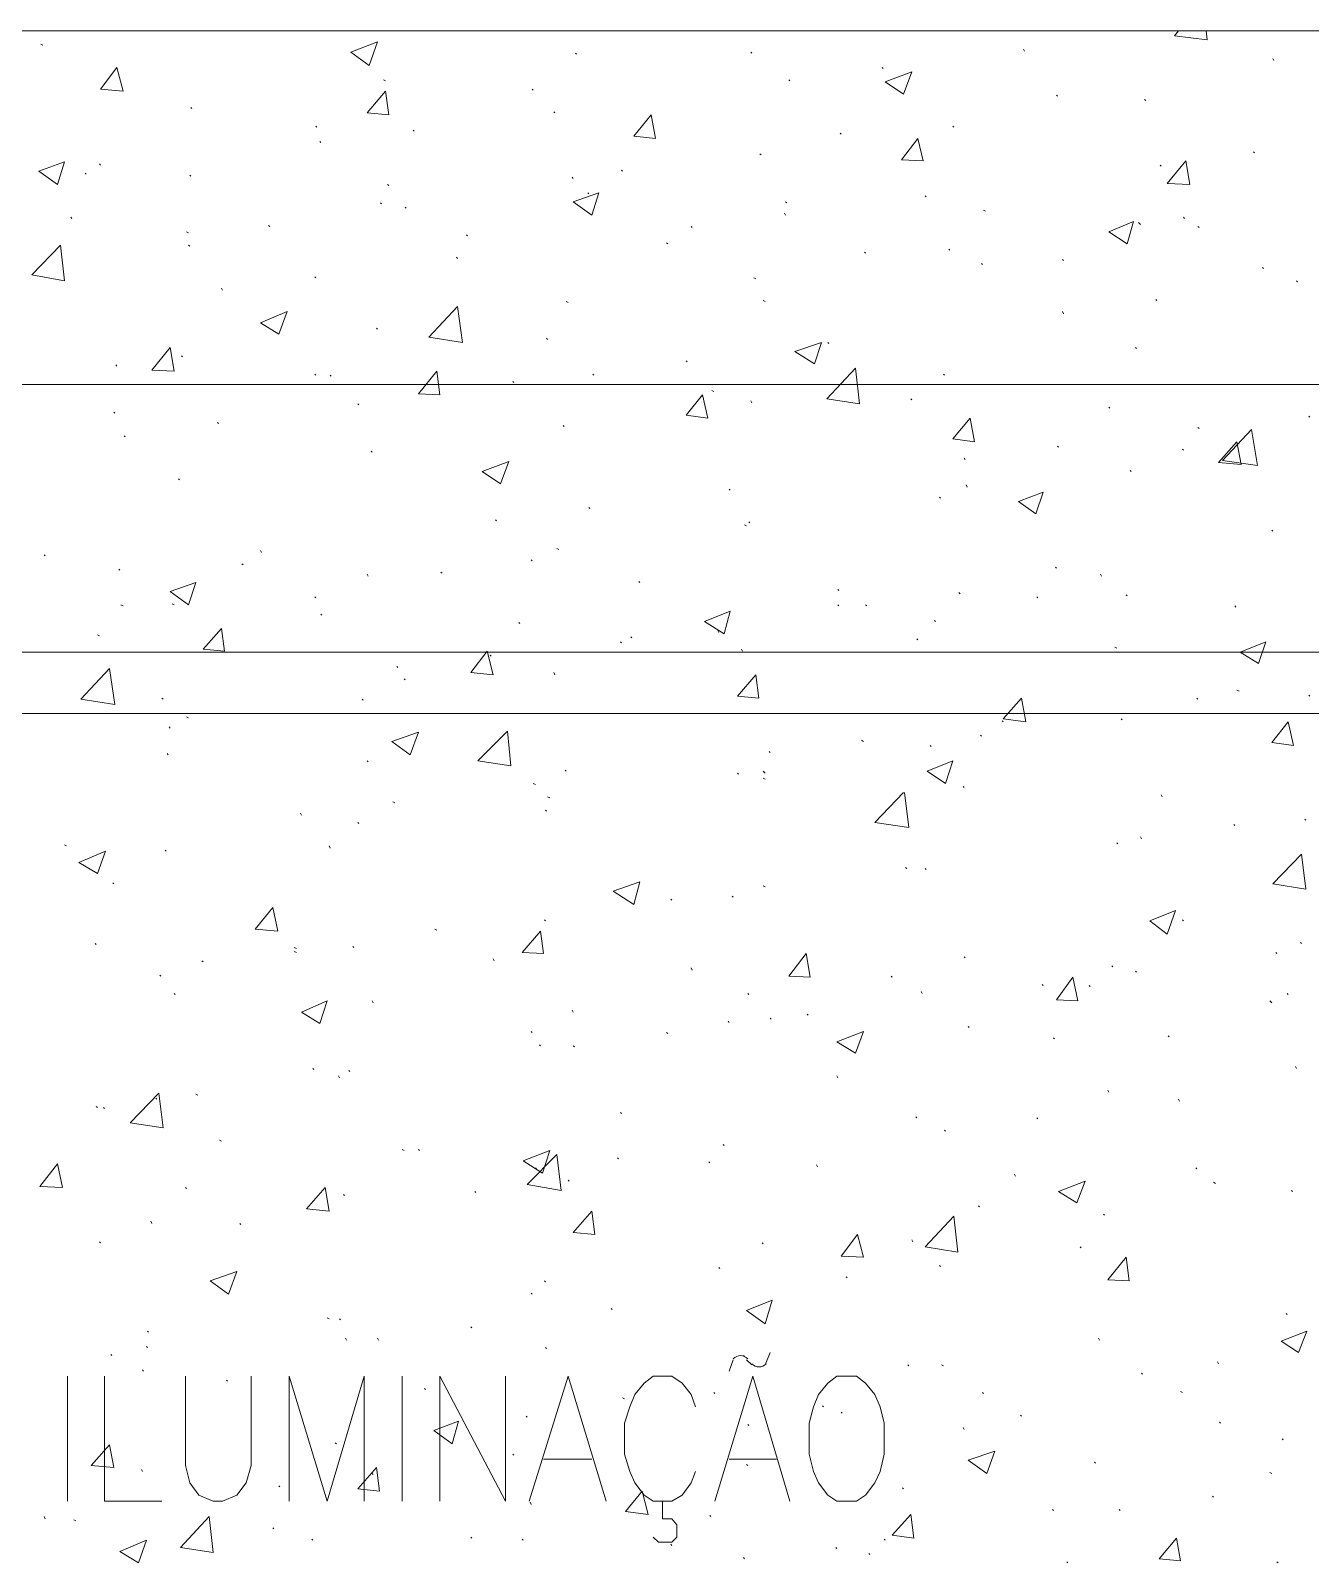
# Model space of a CAD drawing. Header units: millimetres. Extents: x 2928 to 3112, y 1220 to 1280.
# Drawn here: x 2953.141 to 2955.221, y 1260.07 to 1262.562 of the extents above; entities that cross this region are included whole.
import ezdxf

# ---------------------------------------------------------------- set-up
doc = ezdxf.new("R2010")
doc.units = ezdxf.units.MM

msp = doc.modelspace()

# ---------------------------------------------------------------- linework, layer by layer
at = {"color": 253, "linetype": 'Continuous', "lineweight": 5, "true_color": 0x9a9a9a}
for points in [[(2940.97965, 1262.56226), (2981.54689, 1262.56226), (2981.54689, 1240.79028), (2940.97965, 1240.79028)], [(2941.98633, 1261.55224), (2980.53854, 1261.55224), (2980.53854, 1241.8003), (2941.98633, 1241.8003)]]:
    msp.add_lwpolyline(points, close=True, dxfattribs=at)
at = {"color": 92, "linetype": 'Continuous', "lineweight": 13, "true_color": 0x00b800}
for points in [[(2954.99985, 1262.55393), (2955.00651, 1262.56226), (2955.00651, 1262.56226)], [(2954.99985, 1262.55393), (2955.05318, 1262.54726), (2955.05318, 1262.54726)], [(2955.05318, 1262.54726), (2955.05151, 1262.56226), (2955.05151, 1262.56226)], [(2953.16149, 1262.53893), (2953.15815, 1262.54059), (2953.15815, 1262.54059)], [(2953.66149, 1262.52726), (2953.70483, 1262.54393), (2953.70483, 1262.54393)], [(2953.66149, 1262.52726), (2953.69149, 1262.50559), (2953.69149, 1262.50559)], [(2953.69149, 1262.50559), (2953.70483, 1262.54393), (2953.70483, 1262.54393)], [(2954.02817, 1262.52392), (2954.0265, 1262.52559), (2954.0265, 1262.52559)], [(2954.31317, 1262.52559), (2954.3115, 1262.52726), (2954.3115, 1262.52726)], [(2954.75651, 1262.52892), (2954.75484, 1262.53226), (2954.75484, 1262.53226)], [(2953.25482, 1262.46726), (2953.28149, 1262.50226), (2953.28149, 1262.50226)], [(2953.29149, 1262.46392), (2953.28149, 1262.50226), (2953.28149, 1262.50226)], [(2954.52651, 1262.50059), (2954.52484, 1262.50226), (2954.52484, 1262.50226)], [(2954.52984, 1262.47892), (2954.57317, 1262.49559), (2954.57317, 1262.49559)], [(2954.55984, 1262.45892), (2954.57317, 1262.49559), (2954.57317, 1262.49559)], [(2955.16152, 1262.51392), (2955.15985, 1262.51726), (2955.15985, 1262.51726)], [(2953.71816, 1262.48059), (2953.71483, 1262.48226), (2953.71483, 1262.48226)], [(2954.37484, 1262.48059), (2954.37317, 1262.48226), (2954.37317, 1262.48226)], [(2954.52984, 1262.47892), (2954.55984, 1262.45892), (2954.55984, 1262.45892)], [(2953.25482, 1262.46726), (2953.29149, 1262.46392), (2953.29149, 1262.46392)], [(2953.68816, 1262.42892), (2953.71816, 1262.46392), (2953.71816, 1262.46392)], [(2953.72316, 1262.42559), (2953.71816, 1262.46392), (2953.71816, 1262.46392)], [(2953.95816, 1262.46559), (2953.9565, 1262.46726), (2953.9565, 1262.46726)], [(2954.80984, 1262.45559), (2954.80818, 1262.45726), (2954.80818, 1262.45726)], [(2954.95318, 1262.44892), (2954.95151, 1262.45059), (2954.95151, 1262.45059)], [(2953.40316, 1262.43559), (2953.40149, 1262.43726), (2953.40149, 1262.43726)], [(2953.68816, 1262.42892), (2953.72316, 1262.42559), (2953.72316, 1262.42559)], [(2953.99316, 1262.42892), (2953.9915, 1262.43059), (2953.9915, 1262.43059)], [(2954.1215, 1262.39059), (2954.14983, 1262.42559), (2954.14983, 1262.42559)], [(2954.1565, 1262.38726), (2954.14983, 1262.42559), (2954.14983, 1262.42559)], [(2953.60649, 1262.40559), (2953.60483, 1262.40726), (2953.60483, 1262.40726)], [(2953.76483, 1262.39892), (2953.76316, 1262.40059), (2953.76316, 1262.40059)], [(2954.45817, 1262.39392), (2954.4565, 1262.39559), (2954.4565, 1262.39559)], [(2954.64151, 1262.40559), (2954.63984, 1262.40726), (2954.63984, 1262.40726)], [(2953.61316, 1262.38059), (2953.61149, 1262.38226), (2953.61149, 1262.38226)], [(2954.1215, 1262.39059), (2954.1565, 1262.38726), (2954.1565, 1262.38726)], [(2954.55651, 1262.35226), (2954.58317, 1262.38726), (2954.58317, 1262.38726)], [(2954.59151, 1262.35059), (2954.58317, 1262.38726), (2954.58317, 1262.38726)], [(2953.15482, 1262.33392), (2953.19649, 1262.34892), (2953.19649, 1262.34892)], [(2953.18482, 1262.31226), (2953.19649, 1262.34892), (2953.19649, 1262.34892)], [(2953.25482, 1262.34392), (2953.25315, 1262.34559), (2953.25315, 1262.34559)], [(2954.32817, 1262.36059), (2954.3265, 1262.36226), (2954.3265, 1262.36226)], [(2954.55651, 1262.35226), (2954.59151, 1262.35059), (2954.59151, 1262.35059)], [(2954.98818, 1262.31392), (2955.01818, 1262.35059), (2955.01818, 1262.35059)], [(2955.02485, 1262.31226), (2955.01818, 1262.35059), (2955.01818, 1262.35059)], [(2955.12985, 1262.36392), (2955.12818, 1262.36559), (2955.12818, 1262.36559)], [(2953.15482, 1262.33392), (2953.18482, 1262.31226), (2953.18482, 1262.31226)], [(2953.23149, 1262.32892), (2953.22982, 1262.33059), (2953.22982, 1262.33059)], [(2953.40149, 1262.32559), (2953.39982, 1262.32726), (2953.39982, 1262.32726)], [(2954.02317, 1262.32226), (2954.0215, 1262.32392), (2954.0215, 1262.32392)], [(2954.10317, 1262.33392), (2954.1015, 1262.33559), (2954.1015, 1262.33559)], [(2954.97818, 1262.34226), (2954.97651, 1262.34392), (2954.97651, 1262.34392)], [(2953.72316, 1262.31059), (2953.72149, 1262.31226), (2953.72149, 1262.31226)], [(2954.02317, 1262.28392), (2954.06483, 1262.29892), (2954.06483, 1262.29892)], [(2954.04817, 1262.29726), (2954.0465, 1262.29892), (2954.0465, 1262.29892)], [(2954.05317, 1262.26225), (2954.06483, 1262.29892), (2954.06483, 1262.29892)], [(2954.98818, 1262.31392), (2955.02485, 1262.31226), (2955.02485, 1262.31226)], [(2953.71149, 1262.28059), (2953.70983, 1262.28225), (2953.70983, 1262.28225)], [(2953.75149, 1262.27392), (2953.74983, 1262.27559), (2953.74983, 1262.27559)], [(2954.02317, 1262.28392), (2954.05317, 1262.26225), (2954.05317, 1262.26225)], [(2954.36984, 1262.28225), (2954.36817, 1262.28392), (2954.36817, 1262.28392)], [(2954.59651, 1262.29225), (2954.59484, 1262.29392), (2954.59484, 1262.29392)], [(2954.69317, 1262.26892), (2954.68984, 1262.27059), (2954.68984, 1262.27059)], [(2953.20815, 1262.25725), (2953.20649, 1262.25892), (2953.20649, 1262.25892)], [(2953.52983, 1262.24392), (2953.52816, 1262.24559), (2953.52816, 1262.24559)], [(2954.36817, 1262.26225), (2954.3665, 1262.26559), (2954.3665, 1262.26559)], [(2954.89318, 1262.23559), (2954.93318, 1262.25225), (2954.93318, 1262.25225)], [(2954.92318, 1262.21559), (2954.93318, 1262.25225), (2954.93318, 1262.25225)], [(2954.94485, 1262.24725), (2954.94151, 1262.25059), (2954.94151, 1262.25059)], [(2955.01651, 1262.25725), (2955.01485, 1262.25892), (2955.01485, 1262.25892)], [(2953.39816, 1262.23392), (2953.39482, 1262.23559), (2953.39482, 1262.23559)], [(2953.8515, 1262.22892), (2953.84983, 1262.23059), (2953.84983, 1262.23059)], [(2954.2165, 1262.24225), (2954.21483, 1262.24392), (2954.21483, 1262.24392)], [(2954.89318, 1262.23559), (2954.92318, 1262.21559), (2954.92318, 1262.21559)], [(2955.03985, 1262.24225), (2955.03818, 1262.24392), (2955.03818, 1262.24392)], [(2953.14315, 1262.16559), (2953.18982, 1262.21392), (2953.18982, 1262.21392)], [(2953.19649, 1262.15559), (2953.18982, 1262.21392), (2953.18982, 1262.21392)], [(2953.39982, 1262.21225), (2953.39816, 1262.21392), (2953.39816, 1262.21392)], [(2954.1765, 1262.21559), (2954.17483, 1262.21725), (2954.17483, 1262.21725)], [(2954.49817, 1262.20059), (2954.49651, 1262.20225), (2954.49651, 1262.20225)], [(2954.63484, 1262.20559), (2954.63317, 1262.20725), (2954.63317, 1262.20725)], [(2953.83483, 1262.19225), (2953.83316, 1262.19392), (2953.83316, 1262.19392)], [(2954.68817, 1262.18225), (2954.68651, 1262.18392), (2954.68651, 1262.18392)], [(2954.81984, 1262.18892), (2954.81818, 1262.19059), (2954.81818, 1262.19059)], [(2955.14485, 1262.17559), (2955.14318, 1262.17725), (2955.14318, 1262.17725)], [(2953.14315, 1262.16559), (2953.19649, 1262.15559), (2953.19649, 1262.15559)], [(2953.60483, 1262.16059), (2953.60316, 1262.16225), (2953.60316, 1262.16225)], [(2954.31984, 1262.15892), (2954.3165, 1262.16059), (2954.3165, 1262.16059)], [(2955.19985, 1262.15392), (2955.19818, 1262.15559), (2955.19818, 1262.15559)], [(2953.45316, 1262.14059), (2953.45149, 1262.14392), (2953.45149, 1262.14392)], [(2954.01483, 1262.12059), (2954.0115, 1262.12225), (2954.0115, 1262.12225)], [(2954.33484, 1262.12225), (2954.3315, 1262.12392), (2954.3315, 1262.12392)], [(2954.97151, 1262.12392), (2954.96985, 1262.12559), (2954.96985, 1262.12559)], [(2953.51482, 1262.08725), (2953.55816, 1262.10559), (2953.55816, 1262.10559)], [(2953.54483, 1262.06892), (2953.55816, 1262.10559), (2953.55816, 1262.10559)], [(2953.78816, 1262.06392), (2953.83483, 1262.11392), (2953.83483, 1262.11392)], [(2953.84316, 1262.05558), (2953.83483, 1262.11392), (2953.83483, 1262.11392)], [(2954.81984, 1262.10225), (2954.81818, 1262.10559), (2954.81818, 1262.10559)], [(2953.51482, 1262.08725), (2953.54483, 1262.06892), (2953.54483, 1262.06892)], [(2953.70483, 1262.07725), (2953.70316, 1262.07892), (2953.70316, 1262.07892)], [(2953.33816, 1262.01058), (2953.36816, 1262.04725), (2953.36816, 1262.04725)], [(2953.37482, 1262.00892), (2953.36816, 1262.04725), (2953.36816, 1262.04725)], [(2953.78816, 1262.06392), (2953.84316, 1262.05558), (2953.84316, 1262.05558)], [(2953.9815, 1262.06058), (2953.97983, 1262.06225), (2953.97983, 1262.06225)], [(2954.38317, 1262.04058), (2954.4265, 1262.05558), (2954.4265, 1262.05558)], [(2954.41484, 1262.02058), (2954.4265, 1262.05558), (2954.4265, 1262.05558)], [(2954.43817, 1262.05392), (2954.4365, 1262.05558), (2954.4365, 1262.05558)], [(2954.93818, 1262.04558), (2954.93651, 1262.04725), (2954.93651, 1262.04725)], [(2953.38816, 1262.03225), (2953.38649, 1262.03392), (2953.38649, 1262.03392)], [(2954.20817, 1262.02392), (2954.2065, 1262.02558), (2954.2065, 1262.02558)], [(2954.38317, 1262.04058), (2954.41484, 1262.02058), (2954.41484, 1262.02058)], [(2953.28149, 1262.01725), (2953.27982, 1262.01892), (2953.27982, 1262.01892)], [(2953.33816, 1262.01058), (2953.37482, 1262.00892), (2953.37482, 1262.00892)], [(2953.60483, 1262.00225), (2953.60316, 1262.00392), (2953.60316, 1262.00392)], [(2953.62983, 1262.00058), (2953.62816, 1262.00225), (2953.62816, 1262.00225)], [(2953.7715, 1261.97225), (2953.8015, 1262.00892), (2953.8015, 1262.00892)], [(2953.8065, 1261.97058), (2953.8015, 1262.00892), (2953.8015, 1262.00892)], [(2954.0565, 1262.00225), (2954.05483, 1262.00392), (2954.05483, 1262.00392)], [(2954.43484, 1261.96392), (2954.48151, 1262.01392), (2954.48151, 1262.01392)], [(2954.48817, 1261.95558), (2954.48151, 1262.01392), (2954.48151, 1262.01392)], [(2954.62651, 1262.00225), (2954.62484, 1262.00392), (2954.62484, 1262.00392)], [(2953.7715, 1261.97225), (2953.8065, 1261.97058), (2953.8065, 1261.97058)], [(2953.9265, 1261.99058), (2953.92483, 1261.99225), (2953.92483, 1261.99225)], [(2954.2515, 1261.97558), (2954.24817, 1261.97725), (2954.24817, 1261.97725)], [(2953.67483, 1261.95392), (2953.67316, 1261.95558), (2953.67316, 1261.95558)], [(2954.2065, 1261.93725), (2954.23317, 1261.97058), (2954.23317, 1261.97058)], [(2954.2415, 1261.93225), (2954.23317, 1261.97058), (2954.23317, 1261.97058)], [(2954.31317, 1261.95725), (2954.3115, 1261.96058), (2954.3115, 1261.96058)], [(2954.43484, 1261.96392), (2954.48817, 1261.95558), (2954.48817, 1261.95558)], [(2954.57317, 1261.96225), (2954.57151, 1261.96392), (2954.57151, 1261.96392)], [(2954.89484, 1261.94892), (2954.89318, 1261.95058), (2954.89318, 1261.95058)], [(2953.27815, 1261.94058), (2953.27649, 1261.94225), (2953.27649, 1261.94225)], [(2953.44649, 1261.92392), (2953.44482, 1261.92558), (2953.44482, 1261.92558)], [(2954.2065, 1261.93725), (2954.2415, 1261.93225), (2954.2415, 1261.93225)], [(2954.63984, 1261.89892), (2954.66817, 1261.93225), (2954.66817, 1261.93225)], [(2954.67484, 1261.89392), (2954.66817, 1261.93225), (2954.66817, 1261.93225)], [(2955.21985, 1261.93392), (2955.21818, 1261.93558), (2955.21818, 1261.93558)], [(2953.29482, 1261.90225), (2953.29315, 1261.90392), (2953.29315, 1261.90392)], [(2954.00817, 1261.91892), (2954.0065, 1261.92058), (2954.0065, 1261.92058)], [(2954.63984, 1261.89892), (2954.67484, 1261.89392), (2954.67484, 1261.89392)], [(2955.03985, 1261.91558), (2955.03818, 1261.91725), (2955.03818, 1261.91725)], [(2955.07818, 1261.86392), (2955.12485, 1261.91392), (2955.12485, 1261.91392)], [(2955.13485, 1261.85558), (2955.12485, 1261.91392), (2955.12485, 1261.91392)], [(2953.69649, 1261.87725), (2953.69483, 1261.87892), (2953.69483, 1261.87892)], [(2954.81151, 1261.88558), (2954.80984, 1261.88725), (2954.80984, 1261.88725)], [(2955.01485, 1261.88058), (2955.01318, 1261.88225), (2955.01318, 1261.88225)], [(2955.07151, 1261.86058), (2955.10151, 1261.89392), (2955.10151, 1261.89392)], [(2955.10818, 1261.85725), (2955.10151, 1261.89392), (2955.10151, 1261.89392)], [(2953.87483, 1261.84558), (2953.91816, 1261.86225), (2953.91816, 1261.86225)], [(2953.90483, 1261.82558), (2953.91816, 1261.86225), (2953.91816, 1261.86225)], [(2954.65984, 1261.86558), (2954.65817, 1261.86725), (2954.65817, 1261.86725)], [(2954.92985, 1261.84558), (2954.92818, 1261.84725), (2954.92818, 1261.84725)], [(2955.07151, 1261.86058), (2955.10818, 1261.85725), (2955.10818, 1261.85725)], [(2955.07818, 1261.86392), (2955.13485, 1261.85558), (2955.13485, 1261.85558)], [(2953.38316, 1261.83225), (2953.38149, 1261.83392), (2953.38149, 1261.83392)], [(2953.87483, 1261.84558), (2953.90483, 1261.82558), (2953.90483, 1261.82558)], [(2954.66317, 1261.82058), (2954.66151, 1261.82391), (2954.66151, 1261.82391)], [(2954.27817, 1261.81558), (2954.2765, 1261.81725), (2954.2765, 1261.81725)], [(2954.61984, 1261.80225), (2954.61817, 1261.80391), (2954.61817, 1261.80391)], [(2954.74651, 1261.79725), (2954.78651, 1261.81225), (2954.78651, 1261.81225)], [(2954.74651, 1261.79725), (2954.77484, 1261.77725), (2954.77484, 1261.77725)], [(2954.77484, 1261.77725), (2954.78651, 1261.81225), (2954.78651, 1261.81225)], [(2954.04983, 1261.78558), (2954.04817, 1261.78725), (2954.04817, 1261.78725)], [(2953.89816, 1261.76558), (2953.8965, 1261.76725), (2953.8965, 1261.76725)], [(2954.30484, 1261.75725), (2954.3015, 1261.75891), (2954.3015, 1261.75891)], [(2954.30984, 1261.76225), (2954.30817, 1261.76391), (2954.30817, 1261.76391)], [(2955.15985, 1261.74891), (2955.15818, 1261.75058), (2955.15818, 1261.75058)], [(2953.16482, 1261.70891), (2953.16315, 1261.71058), (2953.16315, 1261.71058)], [(2953.51649, 1261.71391), (2953.51482, 1261.71725), (2953.51482, 1261.71725)], [(2953.9565, 1261.70058), (2953.95483, 1261.70225), (2953.95483, 1261.70225)], [(2953.99983, 1261.71891), (2953.9965, 1261.72058), (2953.9965, 1261.72058)], [(2953.28649, 1261.68558), (2953.28482, 1261.68725), (2953.28482, 1261.68725)], [(2953.48649, 1261.69391), (2953.48482, 1261.69558), (2953.48482, 1261.69558)], [(2953.68983, 1261.67558), (2953.68816, 1261.67891), (2953.68816, 1261.67891)], [(2953.80983, 1261.68058), (2953.80816, 1261.68225), (2953.80816, 1261.68225)], [(2954.80818, 1261.68891), (2954.80651, 1261.69058), (2954.80651, 1261.69058)], [(2954.88151, 1261.67558), (2954.87984, 1261.67891), (2954.87984, 1261.67891)], [(2953.36816, 1261.65058), (2953.40982, 1261.66558), (2953.40982, 1261.66558)], [(2953.36816, 1261.65058), (2953.39816, 1261.62891), (2953.39816, 1261.62891)], [(2953.39816, 1261.62891), (2953.40982, 1261.66558), (2953.40982, 1261.66558)], [(2954.1315, 1261.66558), (2954.12983, 1261.66725), (2954.12983, 1261.66725)], [(2954.45484, 1261.65225), (2954.45317, 1261.65391), (2954.45317, 1261.65391)], [(2954.65151, 1261.64725), (2954.64984, 1261.64891), (2954.64984, 1261.64891)], [(2953.29149, 1261.62725), (2953.28815, 1261.62891), (2953.28815, 1261.62891)], [(2953.37482, 1261.62891), (2953.37149, 1261.63058), (2953.37149, 1261.63058)], [(2953.60483, 1261.64058), (2953.60316, 1261.64225), (2953.60316, 1261.64225)], [(2954.45484, 1261.62725), (2954.45317, 1261.62891), (2954.45317, 1261.62891)], [(2954.49984, 1261.62725), (2954.49817, 1261.62891), (2954.49817, 1261.62891)], [(2954.77818, 1261.64058), (2954.77651, 1261.64225), (2954.77651, 1261.64225)], [(2954.92318, 1261.64391), (2954.92151, 1261.64558), (2954.92151, 1261.64558)], [(2955.09985, 1261.62558), (2955.09818, 1261.62725), (2955.09818, 1261.62725)], [(2953.61483, 1261.61225), (2953.61316, 1261.61391), (2953.61316, 1261.61391)], [(2953.9365, 1261.59891), (2953.93483, 1261.60058), (2953.93483, 1261.60058)], [(2954.2365, 1261.60225), (2954.27817, 1261.61891), (2954.27817, 1261.61891)], [(2954.2365, 1261.60225), (2954.26817, 1261.58224), (2954.26817, 1261.58224)], [(2954.26817, 1261.58224), (2954.27817, 1261.61891), (2954.27817, 1261.61891)], [(2954.61151, 1261.60225), (2954.60984, 1261.60391), (2954.60984, 1261.60391)], [(2953.25315, 1261.57891), (2953.24982, 1261.58058), (2953.24982, 1261.58058)], [(2953.42149, 1261.55724), (2953.45149, 1261.59058), (2953.45149, 1261.59058)], [(2953.45649, 1261.55391), (2953.45149, 1261.59058), (2953.45149, 1261.59058)], [(2954.11817, 1261.57558), (2954.1165, 1261.57724), (2954.1165, 1261.57724)], [(2954.25984, 1261.58391), (2954.25817, 1261.58724), (2954.25817, 1261.58724)], [(2954.58317, 1261.57224), (2954.58151, 1261.57391), (2954.58151, 1261.57391)], [(2953.42149, 1261.55724), (2953.45649, 1261.55391), (2953.45649, 1261.55391)], [(2953.8565, 1261.51891), (2953.88316, 1261.55391), (2953.88316, 1261.55391)], [(2953.89316, 1261.51558), (2953.88316, 1261.55391), (2953.88316, 1261.55391)], [(2953.88983, 1261.54558), (2953.88816, 1261.54724), (2953.88816, 1261.54724)], [(2954.1015, 1261.56724), (2954.09983, 1261.56891), (2954.09983, 1261.56891)], [(2954.29817, 1261.55391), (2954.2965, 1261.55724), (2954.2965, 1261.55724)], [(2954.90651, 1261.55891), (2954.90318, 1261.56058), (2954.90318, 1261.56058)], [(2955.10651, 1261.55224), (2955.14818, 1261.56891), (2955.14818, 1261.56891)], [(2955.10651, 1261.55224), (2955.13651, 1261.53391), (2955.13651, 1261.53391)], [(2955.13651, 1261.53391), (2955.14818, 1261.56891), (2955.14818, 1261.56891)], [(2953.22315, 1261.47558), (2953.26982, 1261.52558), (2953.26982, 1261.52558)], [(2953.27815, 1261.46724), (2953.26982, 1261.52558), (2953.26982, 1261.52558)], [(2953.73816, 1261.52724), (2953.73649, 1261.52891), (2953.73649, 1261.52891)], [(2953.74983, 1261.50724), (2953.74816, 1261.50891), (2953.74816, 1261.50891)], [(2953.8565, 1261.51891), (2953.89316, 1261.51558), (2953.89316, 1261.51558)], [(2953.99316, 1261.51558), (2953.9915, 1261.51891), (2953.9915, 1261.51891)], [(2954.28984, 1261.48058), (2954.31984, 1261.51558), (2954.31984, 1261.51558)], [(2954.32484, 1261.47724), (2954.31984, 1261.51558), (2954.31984, 1261.51558)], [(2953.22315, 1261.47558), (2953.27815, 1261.46724), (2953.27815, 1261.46724)], [(2953.35649, 1261.47558), (2953.35482, 1261.47724), (2953.35482, 1261.47724)], [(2953.68149, 1261.47391), (2953.67983, 1261.47558), (2953.67983, 1261.47558)], [(2954.28984, 1261.48058), (2954.32484, 1261.47724), (2954.32484, 1261.47724)], [(2954.72151, 1261.44391), (2954.75151, 1261.47724), (2954.75151, 1261.47724)], [(2954.75818, 1261.43891), (2954.75151, 1261.47724), (2954.75151, 1261.47724)], [(2955.03818, 1261.47558), (2955.03651, 1261.47724), (2955.03651, 1261.47724)], [(2955.10485, 1261.48891), (2955.10151, 1261.49058), (2955.10151, 1261.49058)], [(2955.21985, 1261.48058), (2955.21818, 1261.48224), (2955.21818, 1261.48224)], [(2953.36816, 1261.42891), (2953.36649, 1261.43058), (2953.36649, 1261.43058)], [(2953.39816, 1261.44558), (2953.39482, 1261.44724), (2953.39482, 1261.44724)], [(2953.86816, 1261.37558), (2953.9165, 1261.42391), (2953.9165, 1261.42391)], [(2953.9215, 1261.36724), (2953.9165, 1261.42391), (2953.9165, 1261.42391)], [(2954.72151, 1261.43891), (2954.71984, 1261.44058), (2954.71984, 1261.44058)], [(2954.72151, 1261.44391), (2954.75818, 1261.43891), (2954.75818, 1261.43891)], [(2954.91484, 1261.44224), (2954.91318, 1261.44391), (2954.91318, 1261.44391)], [(2955.15818, 1261.40558), (2955.18485, 1261.43891), (2955.18485, 1261.43891)], [(2955.19318, 1261.40058), (2955.18485, 1261.43891), (2955.18485, 1261.43891)], [(2953.72816, 1261.40724), (2953.7715, 1261.42224), (2953.7715, 1261.42224)], [(2953.72816, 1261.40724), (2953.75816, 1261.38558), (2953.75816, 1261.38558)], [(2953.75816, 1261.38558), (2953.7715, 1261.42224), (2953.7715, 1261.42224)], [(2954.49484, 1261.40724), (2954.49151, 1261.40891), (2954.49151, 1261.40891)], [(2954.60484, 1261.39891), (2954.60317, 1261.40058), (2954.60317, 1261.40058)], [(2954.68651, 1261.41558), (2954.68484, 1261.41724), (2954.68484, 1261.41724)], [(2955.15818, 1261.40558), (2955.19318, 1261.40058), (2955.19318, 1261.40058)], [(2953.36482, 1261.38558), (2953.36316, 1261.38724), (2953.36316, 1261.38724)], [(2953.68983, 1261.37391), (2953.68816, 1261.37558), (2953.68816, 1261.37558)], [(2953.86816, 1261.37558), (2953.9215, 1261.36724), (2953.9215, 1261.36724)], [(2954.34317, 1261.38891), (2954.3415, 1261.39058), (2954.3415, 1261.39058)], [(2954.59817, 1261.35891), (2954.63984, 1261.37558), (2954.63984, 1261.37558)], [(2954.62817, 1261.33891), (2954.63984, 1261.37558), (2954.63984, 1261.37558)], [(2954.0115, 1261.35891), (2954.00983, 1261.36057), (2954.00983, 1261.36057)], [(2954.2915, 1261.35391), (2954.28984, 1261.35557), (2954.28984, 1261.35557)], [(2954.33484, 1261.35557), (2954.3315, 1261.35891), (2954.3315, 1261.35891)], [(2954.59817, 1261.35891), (2954.62817, 1261.33891), (2954.62817, 1261.33891)], [(2953.9615, 1261.33724), (2953.95816, 1261.33891), (2953.95816, 1261.33891)], [(2954.33484, 1261.34557), (2954.3315, 1261.34724), (2954.3315, 1261.34724)], [(2954.51317, 1261.27557), (2954.55984, 1261.32391), (2954.55984, 1261.32391)], [(2954.56817, 1261.26724), (2954.56151, 1261.32391), (2954.56151, 1261.32391)], [(2954.65817, 1261.33224), (2954.65651, 1261.33391), (2954.65651, 1261.33391)], [(2953.73316, 1261.30724), (2953.72983, 1261.30891), (2953.72983, 1261.30891)], [(2953.98483, 1261.31557), (2953.9815, 1261.31724), (2953.9815, 1261.31724)], [(2954.97985, 1261.31724), (2954.97818, 1261.32057), (2954.97818, 1261.32057)], [(2953.58149, 1261.28724), (2953.57983, 1261.29057), (2953.57983, 1261.29057)], [(2953.67483, 1261.27391), (2953.67316, 1261.27557), (2953.67316, 1261.27557)], [(2953.97983, 1261.29391), (2953.97816, 1261.29557), (2953.97816, 1261.29557)], [(2954.51317, 1261.27557), (2954.56817, 1261.26724), (2954.56817, 1261.26724)], [(2955.21318, 1261.27891), (2955.21152, 1261.28057), (2955.21152, 1261.28057)], [(2954.94651, 1261.24891), (2954.94485, 1261.25224), (2954.94485, 1261.25224)], [(2955.09818, 1261.27057), (2955.09651, 1261.27224), (2955.09651, 1261.27224)], [(2953.19982, 1261.23724), (2953.19649, 1261.23891), (2953.19649, 1261.23891)], [(2953.21982, 1261.21057), (2953.26315, 1261.22891), (2953.26315, 1261.22891)], [(2953.24982, 1261.19224), (2953.26315, 1261.22891), (2953.26315, 1261.22891)], [(2953.36149, 1261.22891), (2953.35982, 1261.23057), (2953.35982, 1261.23057)], [(2953.62816, 1261.23391), (2953.62649, 1261.23724), (2953.62649, 1261.23724)], [(2954.90818, 1261.24057), (2954.90651, 1261.24224), (2954.90651, 1261.24224)], [(2955.15985, 1261.17557), (2955.20652, 1261.22391), (2955.20652, 1261.22391)], [(2955.21318, 1261.16724), (2955.20652, 1261.22391), (2955.20652, 1261.22391)], [(2953.21982, 1261.21057), (2953.24982, 1261.19224), (2953.24982, 1261.19224)], [(2954.56484, 1261.20057), (2954.56317, 1261.20224), (2954.56317, 1261.20224)], [(2954.59651, 1261.19891), (2954.59484, 1261.20057), (2954.59484, 1261.20057)], [(2953.27649, 1261.17557), (2953.27482, 1261.17724), (2953.27482, 1261.17724)], [(2954.08817, 1261.16391), (2954.1315, 1261.17891), (2954.1315, 1261.17891)], [(2954.1215, 1261.14224), (2954.1315, 1261.17891), (2954.1315, 1261.17891)], [(2955.15985, 1261.17557), (2955.21318, 1261.16724), (2955.21318, 1261.16724)], [(2954.08817, 1261.16391), (2954.1215, 1261.14224), (2954.1215, 1261.14224)], [(2954.18317, 1261.14891), (2954.1815, 1261.15057), (2954.1815, 1261.15057)], [(2954.28317, 1261.15391), (2954.2815, 1261.15557), (2954.2815, 1261.15557)], [(2954.33484, 1261.17057), (2954.3315, 1261.17224), (2954.3315, 1261.17224)], [(2953.50649, 1261.10224), (2953.53483, 1261.13724), (2953.53483, 1261.13724)], [(2953.54316, 1261.0989), (2953.53483, 1261.13724), (2953.53483, 1261.13724)], [(2954.95985, 1261.11557), (2955.00151, 1261.13224), (2955.00151, 1261.13224)], [(2954.98818, 1261.0939), (2955.00151, 1261.13224), (2955.00151, 1261.13224)], [(2953.50649, 1261.10224), (2953.54316, 1261.0989), (2953.54316, 1261.0989)], [(2953.8015, 1261.10057), (2953.79816, 1261.10224), (2953.79816, 1261.10224)], [(2953.93983, 1261.0639), (2953.96983, 1261.0989), (2953.96983, 1261.0989)], [(2953.97483, 1261.06224), (2953.96983, 1261.0989), (2953.96983, 1261.0989)], [(2953.97816, 1261.11557), (2953.9765, 1261.11724), (2953.9765, 1261.11724)], [(2954.95985, 1261.11557), (2954.98818, 1261.0939), (2954.98818, 1261.0939)], [(2955.01485, 1261.11557), (2955.01318, 1261.11724), (2955.01318, 1261.11724)], [(2953.24815, 1261.07724), (2953.24649, 1261.0789), (2953.24649, 1261.0789)], [(2953.66649, 1261.07224), (2953.66483, 1261.0739), (2953.66483, 1261.0739)], [(2955.20652, 1261.0789), (2955.20485, 1261.08057), (2955.20485, 1261.08057)], [(2953.42149, 1261.0489), (2953.41982, 1261.05057), (2953.41982, 1261.05057)], [(2953.57316, 1261.07057), (2953.56983, 1261.07224), (2953.56983, 1261.07224)], [(2953.57316, 1261.0639), (2953.56983, 1261.06557), (2953.56983, 1261.06557)], [(2953.89483, 1261.05057), (2953.89316, 1261.0539), (2953.89316, 1261.0539)], [(2953.93983, 1261.0639), (2953.97483, 1261.06224), (2953.97483, 1261.06224)], [(2954.37317, 1261.02557), (2954.4015, 1261.06224), (2954.4015, 1261.06224)], [(2954.40817, 1261.0239), (2954.4015, 1261.06224), (2954.4015, 1261.06224)], [(2954.65984, 1261.05557), (2954.65817, 1261.05724), (2954.65817, 1261.05724)], [(2955.16652, 1261.06224), (2955.16485, 1261.0639), (2955.16485, 1261.0639)], [(2953.35316, 1261.02557), (2953.35149, 1261.02724), (2953.35149, 1261.02724)], [(2954.2165, 1261.03557), (2954.21483, 1261.0389), (2954.21483, 1261.0389)], [(2954.37317, 1261.02557), (2954.40817, 1261.0239), (2954.40817, 1261.0239)], [(2954.54151, 1261.0239), (2954.53984, 1261.02557), (2954.53984, 1261.02557)], [(2954.80818, 1260.98724), (2954.83484, 1261.0239), (2954.83484, 1261.0239)], [(2954.84318, 1260.98557), (2954.83484, 1261.0239), (2954.83484, 1261.0239)], [(2954.89984, 1261.04057), (2954.89818, 1261.04224), (2954.89818, 1261.04224)], [(2954.93818, 1261.03224), (2954.93651, 1261.0339), (2954.93651, 1261.0339)], [(2954.58984, 1260.99724), (2954.58817, 1261.00057), (2954.58817, 1261.00057)], [(2954.78651, 1261.01057), (2954.78484, 1261.01224), (2954.78484, 1261.01224)], [(2954.86318, 1261.0089), (2954.86151, 1261.01057), (2954.86151, 1261.01057)], [(2953.37649, 1260.99557), (2953.37482, 1260.99724), (2953.37482, 1260.99724)], [(2953.58149, 1260.96724), (2953.62316, 1260.98557), (2953.62316, 1260.98557)], [(2953.61149, 1260.9489), (2953.62316, 1260.98557), (2953.62316, 1260.98557)], [(2953.69816, 1260.98224), (2953.69649, 1260.98557), (2953.69649, 1260.98557)], [(2954.30817, 1260.99557), (2954.3065, 1260.99724), (2954.3065, 1260.99724)], [(2954.80818, 1260.98724), (2954.84318, 1260.98557), (2954.84318, 1260.98557)], [(2955.15818, 1260.98224), (2955.15485, 1260.98557), (2955.15485, 1260.98557)], [(2955.18485, 1260.99557), (2955.18318, 1260.99724), (2955.18318, 1260.99724)], [(2953.58149, 1260.96724), (2953.61149, 1260.9489), (2953.61149, 1260.9489)], [(2954.02317, 1260.96724), (2954.0215, 1260.97057), (2954.0215, 1260.97057)], [(2954.2765, 1260.95057), (2954.27484, 1260.95224), (2954.27484, 1260.95224)], [(2954.34484, 1260.95557), (2954.34317, 1260.95724), (2954.34317, 1260.95724)], [(2954.40484, 1260.96224), (2954.40317, 1260.9639), (2954.40317, 1260.9639)], [(2953.9565, 1260.9339), (2953.95483, 1260.93557), (2953.95483, 1260.93557)], [(2954.1765, 1260.93224), (2954.17483, 1260.9339), (2954.17483, 1260.9339)], [(2954.4515, 1260.9189), (2954.49484, 1260.93557), (2954.49484, 1260.93557)], [(2954.48151, 1260.90057), (2954.49484, 1260.93557), (2954.49484, 1260.93557)], [(2954.66651, 1260.94224), (2954.66484, 1260.9439), (2954.66484, 1260.9439)], [(2954.80484, 1260.9239), (2954.80318, 1260.92557), (2954.80318, 1260.92557)], [(2954.99151, 1260.92724), (2954.98985, 1260.9289), (2954.98985, 1260.9289)], [(2953.96983, 1260.91224), (2953.96816, 1260.9139), (2953.96816, 1260.9139)], [(2954.02483, 1260.91057), (2954.02317, 1260.91224), (2954.02317, 1260.91224)], [(2954.4515, 1260.9189), (2954.48151, 1260.90057), (2954.48151, 1260.90057)], [(2953.60149, 1260.8739), (2953.59983, 1260.87557), (2953.59983, 1260.87557)], [(2955.19818, 1260.87557), (2955.19652, 1260.8789), (2955.19652, 1260.8789)], [(2953.64316, 1260.86057), (2953.64149, 1260.8639), (2953.64149, 1260.8639)], [(2953.65983, 1260.87057), (2953.65816, 1260.87223), (2953.65816, 1260.87223)], [(2954.45317, 1260.86057), (2954.4515, 1260.8639), (2954.4515, 1260.8639)], [(2953.30316, 1260.78723), (2953.34982, 1260.83557), (2953.34982, 1260.83557)], [(2953.34649, 1260.82557), (2953.34482, 1260.82723), (2953.34482, 1260.82723)], [(2953.35649, 1260.7789), (2953.34982, 1260.83557), (2953.34982, 1260.83557)], [(2953.41316, 1260.83223), (2953.40982, 1260.8339), (2953.40982, 1260.8339)], [(2954.89318, 1260.83723), (2954.89151, 1260.84057), (2954.89151, 1260.84057)], [(2955.00818, 1260.82223), (2955.00651, 1260.82557), (2955.00651, 1260.82557)], [(2953.24982, 1260.81223), (2953.24815, 1260.8139), (2953.24815, 1260.8139)], [(2953.26149, 1260.81057), (2953.25982, 1260.81223), (2953.25982, 1260.81223)], [(2954.1015, 1260.80223), (2954.09983, 1260.8039), (2954.09983, 1260.8039)], [(2953.30316, 1260.78723), (2953.35649, 1260.7789), (2953.35649, 1260.7789)], [(2954.58151, 1260.79557), (2954.57984, 1260.79723), (2954.57984, 1260.79723)], [(2954.62817, 1260.7739), (2954.62651, 1260.77557), (2954.62651, 1260.77557)], [(2954.77818, 1260.7939), (2954.77651, 1260.79557), (2954.77651, 1260.79557)], [(2953.45149, 1260.75723), (2953.44816, 1260.7589), (2953.44816, 1260.7589)], [(2954.26817, 1260.75057), (2954.2665, 1260.75223), (2954.2665, 1260.75223)], [(2953.74816, 1260.74223), (2953.74483, 1260.7439), (2953.74483, 1260.7439)], [(2953.77316, 1260.74223), (2953.7715, 1260.7439), (2953.7715, 1260.7439)], [(2953.9415, 1260.72557), (2953.98483, 1260.74223), (2953.98483, 1260.74223)], [(2953.9415, 1260.72557), (2953.97316, 1260.70557), (2953.97316, 1260.70557)], [(2953.94816, 1260.68723), (2953.9965, 1260.73557), (2953.9965, 1260.73557)], [(2953.97316, 1260.70557), (2953.98483, 1260.74223), (2953.98483, 1260.74223)], [(2954.00317, 1260.67723), (2953.9965, 1260.73557), (2953.9965, 1260.73557)], [(2954.0965, 1260.7289), (2954.09483, 1260.73057), (2954.09483, 1260.73057)], [(2953.15649, 1260.6839), (2953.18482, 1260.72057), (2953.18482, 1260.72057)], [(2953.19315, 1260.68223), (2953.18482, 1260.72057), (2953.18482, 1260.72057)], [(2953.96316, 1260.71223), (2953.9615, 1260.7139), (2953.9615, 1260.7139)], [(2954.24484, 1260.72223), (2954.24317, 1260.7239), (2954.24317, 1260.7239)], [(2954.41984, 1260.71557), (2954.41817, 1260.7189), (2954.41817, 1260.7189)], [(2954.74151, 1260.70057), (2954.73984, 1260.7039), (2954.73984, 1260.7039)], [(2955.03651, 1260.71223), (2955.03485, 1260.7139), (2955.03485, 1260.7139)], [(2953.15649, 1260.6839), (2953.19315, 1260.68223), (2953.19315, 1260.68223)], [(2953.39482, 1260.68057), (2953.39316, 1260.68223), (2953.39316, 1260.68223)], [(2953.58983, 1260.64723), (2953.61983, 1260.68223), (2953.61983, 1260.68223)], [(2953.62649, 1260.6439), (2953.61983, 1260.68223), (2953.61983, 1260.68223)], [(2953.86483, 1260.6739), (2953.86316, 1260.67557), (2953.86316, 1260.67557)], [(2953.94816, 1260.68723), (2954.00317, 1260.67723), (2954.00317, 1260.67723)], [(2954.0165, 1260.69223), (2954.01483, 1260.6939), (2954.01483, 1260.6939)], [(2954.81151, 1260.67557), (2954.85484, 1260.69223), (2954.85484, 1260.69223)], [(2954.81151, 1260.67557), (2954.84151, 1260.65723), (2954.84151, 1260.65723)], [(2954.84151, 1260.65723), (2954.85484, 1260.69223), (2954.85484, 1260.69223)], [(2955.06651, 1260.6889), (2955.06318, 1260.69057), (2955.06318, 1260.69057)], [(2955.19152, 1260.67557), (2955.18985, 1260.67723), (2955.18985, 1260.67723)], [(2953.65149, 1260.6689), (2953.64983, 1260.67057), (2953.64983, 1260.67057)], [(2954.68317, 1260.65056), (2954.68151, 1260.65223), (2954.68151, 1260.65223)], [(2953.33816, 1260.6239), (2953.33649, 1260.62723), (2953.33649, 1260.62723)], [(2953.58983, 1260.64723), (2953.62649, 1260.6439), (2953.62649, 1260.6439)], [(2954.02317, 1260.6089), (2954.05317, 1260.6439), (2954.05317, 1260.6439)], [(2954.05817, 1260.60556), (2954.05317, 1260.6439), (2954.05317, 1260.6439)], [(2954.59484, 1260.58556), (2954.64151, 1260.63556), (2954.64151, 1260.63556)], [(2954.64817, 1260.57723), (2954.64151, 1260.63556), (2954.64151, 1260.63556)], [(2954.88651, 1260.63723), (2954.88484, 1260.6389), (2954.88484, 1260.6389)], [(2953.48316, 1260.62223), (2953.48149, 1260.6239), (2953.48149, 1260.6239)], [(2954.02317, 1260.6089), (2954.05817, 1260.60556), (2954.05817, 1260.60556)], [(2954.45817, 1260.57056), (2954.48484, 1260.60556), (2954.48484, 1260.60556)], [(2954.49484, 1260.5689), (2954.48484, 1260.60556), (2954.48484, 1260.60556)], [(2953.25482, 1260.59223), (2953.25315, 1260.5939), (2953.25315, 1260.5939)], [(2954.3315, 1260.59056), (2954.32984, 1260.59223), (2954.32984, 1260.59223)], [(2954.57484, 1260.5939), (2954.57317, 1260.59723), (2954.57317, 1260.59723)], [(2954.59484, 1260.58556), (2954.64817, 1260.57723), (2954.64817, 1260.57723)], [(2954.84818, 1260.5839), (2954.84651, 1260.58556), (2954.84651, 1260.58556)], [(2954.2615, 1260.55056), (2954.25984, 1260.55223), (2954.25984, 1260.55223)], [(2954.45817, 1260.57056), (2954.49484, 1260.5689), (2954.49484, 1260.5689)], [(2954.61984, 1260.5539), (2954.61817, 1260.55556), (2954.61817, 1260.55556)], [(2954.89151, 1260.53223), (2954.92151, 1260.5689), (2954.92151, 1260.5689)], [(2954.92651, 1260.53056), (2954.92151, 1260.5689), (2954.92151, 1260.5689)], [(2953.43316, 1260.53056), (2953.47649, 1260.54556), (2953.47649, 1260.54556)], [(2953.43316, 1260.53056), (2953.46316, 1260.5089), (2953.46316, 1260.5089)], [(2953.46316, 1260.5089), (2953.47649, 1260.54556), (2953.47649, 1260.54556)], [(2953.97816, 1260.5289), (2953.9765, 1260.53056), (2953.9765, 1260.53056)], [(2954.46817, 1260.53556), (2954.46651, 1260.53723), (2954.46651, 1260.53723)], [(2954.89151, 1260.53223), (2954.92651, 1260.53056), (2954.92651, 1260.53056)], [(2953.9565, 1260.5089), (2953.95483, 1260.51056), (2953.95483, 1260.51056)], [(2954.0865, 1260.4839), (2954.08483, 1260.48556), (2954.08483, 1260.48556)], [(2954.30484, 1260.48223), (2954.3465, 1260.4989), (2954.3465, 1260.4989)], [(2954.30484, 1260.48223), (2954.33484, 1260.46056), (2954.33484, 1260.46056)], [(2954.33484, 1260.46056), (2954.3465, 1260.4989), (2954.3465, 1260.4989)], [(2955.18318, 1260.47556), (2955.18152, 1260.47723), (2955.18152, 1260.47723)], [(2953.62649, 1260.4689), (2953.62316, 1260.47056), (2953.62316, 1260.47056)], [(2953.64483, 1260.46723), (2953.64316, 1260.4689), (2953.64316, 1260.4689)], [(2953.85816, 1260.4539), (2953.8565, 1260.45556), (2953.8565, 1260.45556)], [(2953.33316, 1260.44723), (2953.33149, 1260.4489), (2953.33149, 1260.4489)], [(2953.65483, 1260.4339), (2953.65316, 1260.43723), (2953.65316, 1260.43723)], [(2953.70649, 1260.4339), (2953.70483, 1260.43723), (2953.70483, 1260.43723)], [(2954.87818, 1260.4339), (2954.87651, 1260.43723), (2954.87651, 1260.43723)], [(2955.17318, 1260.43223), (2955.21485, 1260.4489), (2955.21485, 1260.4489)], [(2955.17318, 1260.43223), (2955.20152, 1260.41389), (2955.20152, 1260.41389)], [(2955.20152, 1260.41389), (2955.21485, 1260.4489), (2955.21485, 1260.4489)], [(2953.27315, 1260.40889), (2953.27149, 1260.41056), (2953.27149, 1260.41056)], [(2953.33149, 1260.42223), (2953.32982, 1260.42389), (2953.32982, 1260.42389)], [(2953.97983, 1260.42056), (2953.97816, 1260.42223), (2953.97816, 1260.42223)], [(2954.3015, 1260.40723), (2954.29984, 1260.40889), (2954.29984, 1260.40889)], [(2953.32482, 1260.38389), (2953.32316, 1260.38556), (2953.32316, 1260.38556)], [(2954.56817, 1260.39223), (2954.56651, 1260.39389), (2954.56651, 1260.39389)], [(2954.62484, 1260.39223), (2954.62151, 1260.39389), (2954.62151, 1260.39389)], [(2954.94818, 1260.37889), (2954.94651, 1260.38056), (2954.94651, 1260.38056)], [(2955.07151, 1260.39556), (2955.06985, 1260.39889), (2955.06985, 1260.39889)], [(2953.46149, 1260.36723), (2953.45982, 1260.36889), (2953.45982, 1260.36889)], [(2953.78316, 1260.35389), (2953.7815, 1260.35556), (2953.7815, 1260.35556)], [(2954.1065, 1260.33889), (2954.10317, 1260.34056), (2954.10317, 1260.34056)], [(2954.25317, 1260.34723), (2954.2515, 1260.34889), (2954.2515, 1260.34889)], [(2954.42984, 1260.32556), (2954.42817, 1260.32723), (2954.42817, 1260.32723)], [(2954.68984, 1260.34723), (2954.68817, 1260.34889), (2954.68817, 1260.34889)], [(2955.01318, 1260.34889), (2955.00985, 1260.35056), (2955.00985, 1260.35056)], [(2953.7965, 1260.28723), (2953.8365, 1260.30223), (2953.8365, 1260.30223)], [(2953.8265, 1260.26556), (2953.8365, 1260.30223), (2953.8365, 1260.30223)], [(2953.94816, 1260.30889), (2953.9465, 1260.31056), (2953.9465, 1260.31056)], [(2954.45984, 1260.31556), (2954.45817, 1260.31723), (2954.45817, 1260.31723)], [(2954.75151, 1260.31056), (2954.74984, 1260.31223), (2954.74984, 1260.31223)], [(2953.7965, 1260.28723), (2953.8265, 1260.26556), (2953.8265, 1260.26556)], [(2954.30817, 1260.29556), (2954.3065, 1260.29723), (2954.3065, 1260.29723)], [(2954.65817, 1260.28889), (2954.65651, 1260.29223), (2954.65651, 1260.29223)], [(2955.07485, 1260.29889), (2955.07318, 1260.30056), (2955.07318, 1260.30056)], [(2953.23982, 1260.23056), (2953.26982, 1260.26389), (2953.26982, 1260.26389)], [(2953.27649, 1260.22723), (2953.26982, 1260.26389), (2953.26982, 1260.26389)], [(2953.63816, 1260.26556), (2953.63649, 1260.26723), (2953.63649, 1260.26723)], [(2954.66484, 1260.23889), (2954.70818, 1260.25389), (2954.70818, 1260.25389)], [(2954.69484, 1260.21723), (2954.70818, 1260.25389), (2954.70818, 1260.25389)], [(2955.17652, 1260.27223), (2955.17485, 1260.27389), (2955.17485, 1260.27389)], [(2953.23982, 1260.23056), (2953.27649, 1260.22723), (2953.27649, 1260.22723)], [(2953.67316, 1260.19222), (2953.70316, 1260.22723), (2953.70316, 1260.22723)], [(2953.70816, 1260.18889), (2953.70316, 1260.22723), (2953.70316, 1260.22723)], [(2953.9265, 1260.24723), (2953.92483, 1260.24889), (2953.92483, 1260.24889)], [(2954.3065, 1260.23056), (2954.30484, 1260.23223), (2954.30484, 1260.23223)], [(2954.66484, 1260.23889), (2954.69484, 1260.21723), (2954.69484, 1260.21723)], [(2954.87151, 1260.23389), (2954.86984, 1260.23556), (2954.86984, 1260.23556)], [(2953.32316, 1260.22056), (2953.32149, 1260.22389), (2953.32149, 1260.22389)], [(2953.69816, 1260.21556), (2953.69649, 1260.21723), (2953.69649, 1260.21723)], [(2955.15818, 1260.21723), (2955.15485, 1260.21889), (2955.15485, 1260.21889)], [(2953.54649, 1260.19556), (2953.54483, 1260.19723), (2953.54483, 1260.19723)], [(2953.67316, 1260.19222), (2953.70816, 1260.18889), (2953.70816, 1260.18889)], [(2954.10817, 1260.15556), (2954.13483, 1260.18889), (2954.13483, 1260.18889)], [(2954.14483, 1260.15056), (2954.13483, 1260.18889), (2954.13483, 1260.18889)], [(2954.55984, 1260.19222), (2954.55817, 1260.19389), (2954.55817, 1260.19389)], [(2955.06318, 1260.17889), (2955.06151, 1260.18056), (2955.06151, 1260.18056)], [(2953.95483, 1260.16722), (2953.95316, 1260.17056), (2953.95316, 1260.17056)], [(2954.10817, 1260.15556), (2954.14483, 1260.15056), (2954.14483, 1260.15056)], [(2954.80318, 1260.15722), (2954.80151, 1260.15889), (2954.80151, 1260.15889)], [(2954.91151, 1260.15722), (2954.90984, 1260.15889), (2954.90984, 1260.15889)], [(2953.16482, 1260.14389), (2953.16315, 1260.14722), (2953.16315, 1260.14722)], [(2953.21482, 1260.14056), (2953.21149, 1260.14222), (2953.21149, 1260.14222)], [(2953.38482, 1260.09722), (2953.43149, 1260.14722), (2953.43149, 1260.14722)], [(2953.43816, 1260.08889), (2953.43149, 1260.14722), (2953.43149, 1260.14722)], [(2953.53649, 1260.12722), (2953.53483, 1260.12889), (2953.53483, 1260.12889)], [(2954.2465, 1260.14722), (2954.24484, 1260.14889), (2954.24484, 1260.14889)], [(2954.54151, 1260.11722), (2954.57151, 1260.15056), (2954.57151, 1260.15056)], [(2954.57651, 1260.11222), (2954.57151, 1260.15056), (2954.57151, 1260.15056)], [(2953.28649, 1260.09056), (2953.32982, 1260.10889), (2953.32982, 1260.10889)], [(2953.31649, 1260.07222), (2953.32982, 1260.10889), (2953.32982, 1260.10889)], [(2953.59983, 1260.10889), (2953.59816, 1260.11056), (2953.59816, 1260.11056)], [(2953.85816, 1260.11222), (2953.8565, 1260.11389), (2953.8565, 1260.11389)], [(2953.9415, 1260.10889), (2953.93983, 1260.11056), (2953.93983, 1260.11056)], [(2954.18317, 1260.10056), (2954.1815, 1260.10222), (2954.1815, 1260.10222)], [(2954.52984, 1260.10889), (2954.52817, 1260.11056), (2954.52817, 1260.11056)], [(2954.54151, 1260.11722), (2954.57651, 1260.11222), (2954.57651, 1260.11222)], [(2954.97485, 1260.07889), (2955.00318, 1260.11222), (2955.00318, 1260.11222)], [(2955.00985, 1260.07556), (2955.00318, 1260.11222), (2955.00318, 1260.11222)], [(2953.28649, 1260.09056), (2953.31649, 1260.07222), (2953.31649, 1260.07222)], [(2953.38482, 1260.09722), (2953.43816, 1260.08889), (2953.43816, 1260.08889)], [(2954.3015, 1260.07889), (2954.29984, 1260.08056), (2954.29984, 1260.08056)], [(2954.4515, 1260.09556), (2954.44984, 1260.09722), (2954.44984, 1260.09722)], [(2954.50484, 1260.08556), (2954.50317, 1260.08722), (2954.50317, 1260.08722)], [(2954.97485, 1260.07889), (2955.00985, 1260.07556), (2955.00985, 1260.07556)], [(2954.82651, 1260.07222), (2954.82484, 1260.07389), (2954.82484, 1260.07389)], [(2955.16818, 1260.07222), (2955.16652, 1260.07389), (2955.16652, 1260.07389)]]:
    msp.add_lwpolyline(points, dxfattribs=at)
at = {"color": 253, "linetype": 'Continuous', "lineweight": 5, "true_color": 0x9a9a9a}
for points in [[(2981.44522, 1261.98725), (2941.07965, 1261.98725), (2941.07965, 1261.98725)], [(2961.2116, 1241.9003), (2942.08633, 1241.9003), (2942.08633, 1247.74538), (2950.25144, 1247.74538), (2950.25144, 1256.61384), (2942.08633, 1256.61384), (2942.08633, 1261.45224), (2961.2116, 1261.45224), (2961.2116, 1249.1904)]]:
    msp.add_lwpolyline(points, dxfattribs=at)
at = {"color": 7, "linetype": 'Continuous', "lineweight": 20, "true_color": 0x000007}
for points in [[(2954.2765, 1260.38389), (2954.28317, 1260.40223), (2954.28317, 1260.40223)], [(2954.30484, 1260.40223), (2954.31317, 1260.39389), (2954.31317, 1260.39389)], [(2954.33484, 1260.39389), (2954.34317, 1260.41389), (2954.34317, 1260.41389)], [(2953.20149, 1260.37556), (2953.20149, 1260.17222), (2953.20149, 1260.17222)], [(2953.26149, 1260.37556), (2953.26149, 1260.17222), (2953.35482, 1260.17222)], [(2953.39316, 1260.37556), (2953.39316, 1260.23056), (2953.39982, 1260.20223), (2953.41482, 1260.18222), (2953.43816, 1260.17222), (2953.45316, 1260.17222), (2953.47649, 1260.18222), (2953.49149, 1260.20223), (2953.49982, 1260.23056), (2953.49982, 1260.37556)], [(2953.56149, 1260.17222), (2953.56149, 1260.37556), (2953.62316, 1260.17222), (2953.68316, 1260.37556), (2953.68316, 1260.17222)], [(2953.74483, 1260.37556), (2953.74483, 1260.17222), (2953.74483, 1260.17222)], [(2953.8065, 1260.17222), (2953.8065, 1260.37556), (2953.91316, 1260.17222), (2953.91316, 1260.37556)], [(2953.9515, 1260.17222), (2954.01483, 1260.37556), (2954.0765, 1260.17222)], [(2954.2215, 1260.32556), (2954.21483, 1260.34556), (2954.19983, 1260.36389), (2954.18317, 1260.37556), (2954.15317, 1260.37556), (2954.13817, 1260.36389), (2954.12317, 1260.34556), (2954.11483, 1260.32556), (2954.1065, 1260.29889), (2954.1065, 1260.24889), (2954.11483, 1260.22056), (2954.12317, 1260.20223), (2954.13817, 1260.18222), (2954.15317, 1260.17222), (2954.18317, 1260.17222), (2954.19983, 1260.18222), (2954.21483, 1260.20223), (2954.2215, 1260.22056)], [(2954.25317, 1260.17222), (2954.31484, 1260.37556), (2954.37484, 1260.17222)], [(2953.97483, 1260.24056), (2954.05317, 1260.24056), (2954.05317, 1260.24056)], [(2954.2765, 1260.24056), (2954.35317, 1260.24056), (2954.35317, 1260.24056)], [(2954.15317, 1260.11389), (2954.1615, 1260.10556), (2954.18317, 1260.10556), (2954.1915, 1260.11389), (2954.1915, 1260.13389), (2954.18317, 1260.14389), (2954.16817, 1260.14389), (2954.16817, 1260.17222)]]:
    msp.add_lwpolyline(points, dxfattribs=at)
msp.add_lwpolyline([(2954.4515, 1260.37556), (2954.4365, 1260.36389), (2954.4215, 1260.34556), (2954.41317, 1260.32556), (2954.4065, 1260.29889), (2954.4065, 1260.24889), (2954.41317, 1260.22056), (2954.4215, 1260.20223), (2954.4365, 1260.18222), (2954.4515, 1260.17222), (2954.48317, 1260.17222), (2954.49817, 1260.18222), (2954.51317, 1260.20223), (2954.52151, 1260.22056), (2954.52817, 1260.24889), (2954.52817, 1260.29889), (2954.52151, 1260.32556), (2954.51317, 1260.34556), (2954.49817, 1260.36389), (2954.48317, 1260.37556)], close=True, dxfattribs=at)
for points in [[(2954.3065, 1260.40389), (2954.29984, 1260.41056), (2954.28984, 1260.41056), (2954.28317, 1260.40389)], [(2954.31317, 1260.39556), (2954.31984, 1260.38889), (2954.32984, 1260.38889), (2954.3365, 1260.39556)]]:
    msp.add_open_spline(points, degree=3, dxfattribs=at)

doc.saveas('drawing.dxf')
